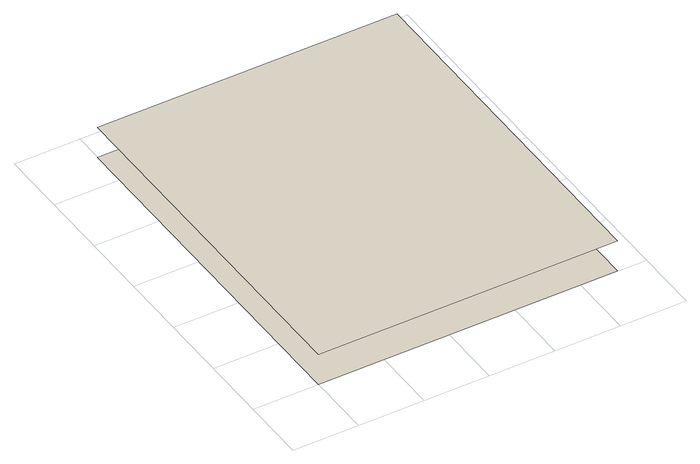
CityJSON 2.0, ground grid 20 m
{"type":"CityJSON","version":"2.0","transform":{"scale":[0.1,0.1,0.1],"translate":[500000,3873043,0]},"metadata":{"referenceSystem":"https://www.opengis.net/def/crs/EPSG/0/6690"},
"CityObjects":{
"building1":{"type":"Building","attributes":{"年間予測日射量":1234.5,"class":"3001","measuredHeight":10.5,"storeysAboveGround":3},"address":[{"country":"日本"}],"geometry":[{"type":"MultiSurface","lod":"2","boundaries":[[[0,1,2,3],[4,5,6,7]],[[8,9,10,11]]]}]}
},
"vertices":[
[913,1,0],[913,1110,0],[0,1110,0],[0,1,0],[183,888,0],[730,888,0],[730,222,0],[183,222,0],[0,1110,100],[913,1110,100],[913,1,100],[0,1,100]
]}
